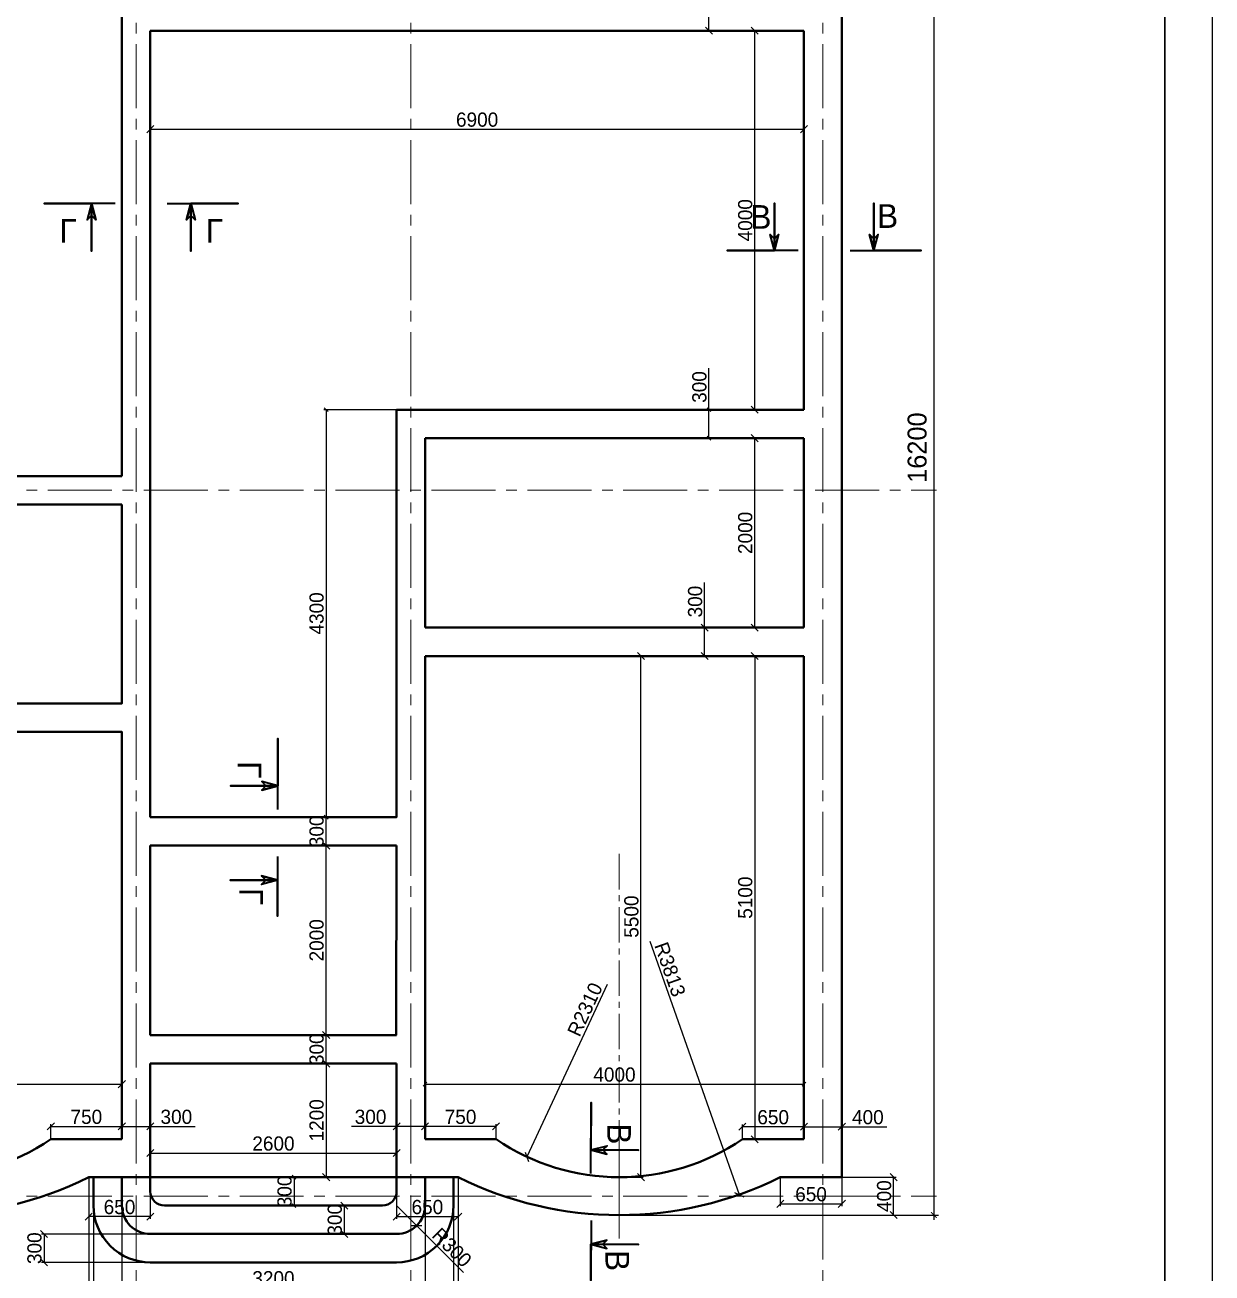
# Model space of a CAD drawing. Header units: millimetres. Extents: x -34189 to 187811, y -74450 to -44144.
# Drawn here: x 85280 to 97811, y -63939 to -50766 of the extents above; entities that cross this region are included whole.
import ezdxf
from ezdxf.enums import TextEntityAlignment as Align

# ---------------------------------------------------------------- set-up
doc = ezdxf.new("R2010")
doc.units = ezdxf.units.MM
doc.linetypes.add('CENTER2', pattern=[1.125, 0.75, -0.125, 0.125, -0.125])
doc.layers.add('ahsap', color=222, linetype='Continuous', lineweight=13)
doc.layers.add('OLCU', color=7, linetype='Continuous', lineweight=13)
doc.layers.add('AKS', color=252, linetype='CENTER2')
doc.layers.add('Штамп', color=222, linetype='Continuous')
doc.styles.add('TR', font='tsimplex.shx', dxfattribs={"width": 0.7})
doc.dimstyles.new('ISO-25', dxfattribs={"dimtxt": 100, "dimasz": 2.5, "dimexe": 1.25, "dimexo": 0.625, "dimtad": 1, "dimdec": 0, "dimtxsty": 'Standard', "dimcen": 2.5, "dimadec": 0, "dimazin": 0, "dimtfac": 1, "dimtdec": 0, "dimtmove": 0, "dimatfit": 3, "dimfxl": 0, "dimarcsym": 0})
doc.dimstyles.get("Standard").update_dxf_attribs({"dimtxt": 125, "dimasz": 60, "dimexe": 50, "dimexo": 50, "dimgap": 30, "dimtad": 1, "dimdec": 0, "dimzin": 0, "dimdsep": 46, "dimtxsty": 'TR', "dimblk": 'ARCHTICK', "dimcen": 90, "dimdle": 50, "dimclrt": 256, "dimadec": 0, "dimazin": 0, "dimtfac": 1, "dimtdec": 0, "dimtofl": 0, "dimtmove": 1, "dimatfit": 3, "dimldrblk": 'ARCHTICK', "dimfxl": 0, "dimtolj": 1, "dimtzin": 0, "dimarcsym": 0})

# ---------------------------------------------------------------- blocks, each defined once
blk = doc.blocks.new('_ArchTick')
at = {"color": 0, "linetype": 'ByBlock', "const_width": 0.15}
blk.add_lwpolyline([(-0.5, -0.5), (0.5, 0.5)], dxfattribs=at)
blk = doc.blocks.new('*D110')
at = {"layer": 'DEFPOINTS', "color": 0}
for p in [(93903, -47127), (91553, -63327), (94874, -63327)]:
    blk.add_point(p, dxfattribs=at)
at = {"layer": 'OLCU', "color": 0, "lineweight": -2}
for p, q in [((93953, -47127), (94924, -47127)), ((94874, -47077), (94874, -63377)), ((91603, -63327), (94924, -63327))]:
    blk.add_line(p, q, dxfattribs=at)
at = {"layer": 'OLCU', "color": 0, "lineweight": -2, "xscale": 60, "yscale": 60, "zscale": 60}
for p, rotation in [((94874, -47127), 90), ((94874, -63327), 270)]:
    blk.add_blockref('_ArchTick', p, dxfattribs=dict(at, rotation=rotation))
at = {"layer": 'OLCU', "insert": (94699, -55227), "char_height": 200, "attachment_point": 5, "rotation": 90}
blk.add_mtext('\\A1;16200', dxfattribs=at)
blk = doc.blocks.new('_Oblique')
at = {"color": 0, "linetype": 'ByBlock', "lineweight": -2}
blk.add_line((-0.5, -0.5), (0.5, 0.5), dxfattribs=at)
blk = doc.blocks.new('*D113')
at = {"layer": 'ahsap', "color": 0, "lineweight": -2}
for p, q in [((93498, -57427), (91757, -57427)), ((91782, -62927), (91782, -57427)), ((91558, -62927), (91807, -62927))]:
    blk.add_line(p, q, dxfattribs=at)
at = {"layer": 'DEFPOINTS', "color": 0}
for p in [(91782, -57427), (93503, -57427), (91553, -62927)]:
    blk.add_point(p, dxfattribs=at)
at = {"layer": 'ahsap', "color": 0, "lineweight": -2, "xscale": 75, "yscale": 75, "zscale": 75}
for p, rotation in [((91782, -57427), 90), ((91782, -62927), 270)]:
    blk.add_blockref('_Oblique', p, dxfattribs=dict(at, rotation=rotation))
at = {"layer": 'ahsap', "color": 0, "insert": (91682, -60177), "char_height": 150, "attachment_point": 5, "rotation": 90}
blk.add_mtext('5500', dxfattribs=at)
blk = doc.blocks.new('*D114')
at = {"layer": 'ahsap', "color": 0, "lineweight": -2}
for p, q in [((89503, -62522), (89503, -61920)), ((89503, -61945), (93503, -61945)), ((93503, -62522), (93503, -61920))]:
    blk.add_line(p, q, dxfattribs=at)
at = {"layer": 'DEFPOINTS', "color": 0}
for p in [(93503, -61945), (89503, -62527), (93503, -62527)]:
    blk.add_point(p, dxfattribs=at)
at = {"layer": 'ahsap', "color": 0, "lineweight": -2, "xscale": 40, "yscale": 40, "zscale": 40, "rotation": 180}
blk.add_blockref('_Oblique', (89503, -61945), dxfattribs=at)
at = {"layer": 'ahsap', "color": 0, "lineweight": -2, "xscale": 40, "yscale": 40, "zscale": 40}
blk.add_blockref('_Oblique', (93503, -61945), dxfattribs=at)
at = {"layer": 'ahsap', "color": 0, "insert": (91503, -61845), "char_height": 150, "attachment_point": 5}
blk.add_mtext('4000', dxfattribs=at)
blk = doc.blocks.new('*D103')
at = {"layer": 'ahsap', "color": 0, "lineweight": -2}
for p, q in [((82303, -62517), (82303, -61920)), ((82303, -61945), (86303, -61945)), ((86303, -62512), (86303, -61920))]:
    blk.add_line(p, q, dxfattribs=at)
at = {"layer": 'DEFPOINTS', "color": 0}
for p in [(86303, -61945), (82303, -62522), (86303, -62517)]:
    blk.add_point(p, dxfattribs=at)
at = {"layer": 'ahsap', "color": 0, "lineweight": -2, "xscale": 75, "yscale": 75, "zscale": 75, "rotation": 180}
blk.add_blockref('_Oblique', (82303, -61945), dxfattribs=at)
at = {"layer": 'ahsap', "color": 0, "lineweight": -2, "xscale": 75, "yscale": 75, "zscale": 75}
blk.add_blockref('_Oblique', (86303, -61945), dxfattribs=at)
at = {"layer": 'ahsap', "color": 0, "insert": (84303, -61845), "char_height": 150, "attachment_point": 5}
blk.add_mtext('4000', dxfattribs=at)
blk = doc.blocks.new('*D115')
at = {"layer": 'ahsap', "color": 0, "lineweight": -2}
for p, q in [((93498, -55127), (92959, -55127)), ((92984, -57127), (92984, -55127)), ((93498, -57127), (92959, -57127))]:
    blk.add_line(p, q, dxfattribs=at)
at = {"layer": 'DEFPOINTS', "color": 0}
for p in [(92984, -55127), (93503, -55127), (93503, -57127)]:
    blk.add_point(p, dxfattribs=at)
at = {"layer": 'ahsap', "color": 0, "lineweight": -2, "xscale": 75, "yscale": 75, "zscale": 75}
for p, rotation in [((92984, -55127), 90), ((92984, -57127), 270)]:
    blk.add_blockref('_Oblique', p, dxfattribs=dict(at, rotation=rotation))
at = {"layer": 'ahsap', "color": 0, "insert": (92884, -56127), "char_height": 150, "attachment_point": 5, "rotation": 90}
blk.add_mtext('2000', dxfattribs=at)
blk = doc.blocks.new('*D104')
at = {"layer": 'ahsap', "color": 0, "lineweight": -2}
for p, q in [((92455, -57127), (92455, -56652)), ((93498, -57127), (92430, -57127)), ((92455, -57427), (92455, -57127)), ((93498, -57427), (92430, -57427))]:
    blk.add_line(p, q, dxfattribs=at)
at = {"layer": 'DEFPOINTS', "color": 0}
for p in [(93503, -57127), (92455, -57427), (93503, -57427)]:
    blk.add_point(p, dxfattribs=at)
at = {"layer": 'ahsap', "color": 0, "lineweight": -2, "xscale": 75, "yscale": 75, "zscale": 75}
for p, rotation in [((92455, -57127), 90), ((92455, -57427), 270)]:
    blk.add_blockref('_Oblique', p, dxfattribs=dict(at, rotation=rotation))
at = {"layer": 'ahsap', "color": 0, "insert": (92355, -56852), "char_height": 150, "attachment_point": 5, "rotation": 90}
blk.add_mtext('300', dxfattribs=at)
blk = doc.blocks.new('*D116')
at = {"layer": 'ahsap', "color": 0, "lineweight": -2}
for p, q in [((92500, -54827), (92500, -54387)), ((93498, -54827), (92475, -54827)), ((92500, -55127), (92500, -54827)), ((93498, -55127), (92475, -55127))]:
    blk.add_line(p, q, dxfattribs=at)
at = {"layer": 'DEFPOINTS', "color": 0}
for p in [(92500, -54827), (93503, -54827), (93503, -55127)]:
    blk.add_point(p, dxfattribs=at)
at = {"layer": 'ahsap', "color": 0, "lineweight": -2, "xscale": 40, "yscale": 40, "zscale": 40}
for p, rotation in [((92500, -54827), 90), ((92500, -55127), 270)]:
    blk.add_blockref('_Oblique', p, dxfattribs=dict(at, rotation=rotation))
at = {"layer": 'ahsap', "color": 0, "insert": (92400, -54587), "char_height": 150, "attachment_point": 5, "rotation": 90}
blk.add_mtext('300', dxfattribs=at)
blk = doc.blocks.new('*D117')
at = {"layer": 'ahsap', "color": 0, "lineweight": -2}
for p, q in [((93498, -50827), (92959, -50827)), ((92984, -54827), (92984, -50827)), ((93448, -54827), (92959, -54827))]:
    blk.add_line(p, q, dxfattribs=at)
at = {"layer": 'DEFPOINTS', "color": 0}
for p in [(92984, -50827), (93503, -50827), (93453, -54827)]:
    blk.add_point(p, dxfattribs=at)
at = {"layer": 'ahsap', "color": 0, "lineweight": -2, "xscale": 75, "yscale": 75, "zscale": 75}
for p, rotation in [((92984, -50827), 90), ((92984, -54827), 270)]:
    blk.add_blockref('_Oblique', p, dxfattribs=dict(at, rotation=rotation))
at = {"layer": 'ahsap', "color": 0, "insert": (92884, -52827), "char_height": 150, "attachment_point": 5, "rotation": 90}
blk.add_mtext('4000', dxfattribs=at)
blk = doc.blocks.new('*D118')
at = {"layer": 'ahsap', "color": 0, "lineweight": -2}
for p, q in [((92500, -50527), (92500, -50052)), ((93498, -50527), (92475, -50527)), ((92500, -50827), (92500, -50527)), ((93498, -50827), (92475, -50827))]:
    blk.add_line(p, q, dxfattribs=at)
at = {"layer": 'DEFPOINTS', "color": 0}
for p in [(92500, -50527), (93503, -50527), (93503, -50827)]:
    blk.add_point(p, dxfattribs=at)
at = {"layer": 'ahsap', "color": 0, "lineweight": -2, "xscale": 75, "yscale": 75, "zscale": 75}
for p, rotation in [((92500, -50527), 90), ((92500, -50827), 270)]:
    blk.add_blockref('_Oblique', p, dxfattribs=dict(at, rotation=rotation))
at = {"layer": 'ahsap', "color": 0, "insert": (92400, -50252), "char_height": 150, "attachment_point": 5, "rotation": 90}
blk.add_mtext('300', dxfattribs=at)
blk = doc.blocks.new('*D128')
at = {"layer": 'ahsap', "color": 0, "lineweight": -2}
for p, q in [((86603, -50832), (86603, -51891)), ((93503, -50832), (93503, -51891)), ((86603, -51866), (93503, -51866))]:
    blk.add_line(p, q, dxfattribs=at)
at = {"layer": 'DEFPOINTS', "color": 0}
for p in [(86603, -50827), (93503, -50827), (93503, -51866)]:
    blk.add_point(p, dxfattribs=at)
at = {"layer": 'ahsap', "color": 0, "lineweight": -2, "xscale": 75, "yscale": 75, "zscale": 75, "rotation": 180}
blk.add_blockref('_Oblique', (86603, -51866), dxfattribs=at)
at = {"layer": 'ahsap', "color": 0, "lineweight": -2, "xscale": 75, "yscale": 75, "zscale": 75}
blk.add_blockref('_Oblique', (93503, -51866), dxfattribs=at)
at = {"layer": 'ahsap', "color": 0, "insert": (90053, -51766), "char_height": 150, "attachment_point": 5}
blk.add_mtext('6900', dxfattribs=at)
blk = doc.blocks.new('*D129')
at = {"layer": 'ahsap', "color": 0, "lineweight": -2}
for p, q in [((89198, -59427), (88434, -59427)), ((88459, -61427), (88459, -59427)), ((89198, -61427), (88434, -61427))]:
    blk.add_line(p, q, dxfattribs=at)
at = {"layer": 'DEFPOINTS', "color": 0}
for p in [(88459, -59427), (89203, -59427), (89203, -61427)]:
    blk.add_point(p, dxfattribs=at)
at = {"layer": 'ahsap', "color": 0, "lineweight": -2, "xscale": 75, "yscale": 75, "zscale": 75}
for p, rotation in [((88459, -59427), 90), ((88459, -61427), 270)]:
    blk.add_blockref('_Oblique', p, dxfattribs=dict(at, rotation=rotation))
at = {"layer": 'ahsap', "color": 0, "insert": (88359, -60427), "char_height": 150, "attachment_point": 5, "rotation": 90}
blk.add_mtext('2000', dxfattribs=at)
blk = doc.blocks.new('*D130')
at = {"layer": 'ahsap', "color": 0, "lineweight": -2}
for p, q in [((89198, -54827), (88434, -54827)), ((88459, -54827), (88459, -59127)), ((89198, -59127), (88434, -59127))]:
    blk.add_line(p, q, dxfattribs=at)
at = {"layer": 'DEFPOINTS', "color": 0}
for p in [(89203, -54827), (88459, -59127), (89203, -59127)]:
    blk.add_point(p, dxfattribs=at)
at = {"layer": 'ahsap', "color": 0, "lineweight": -2, "xscale": 40, "yscale": 40, "zscale": 40}
for p, rotation in [((88459, -54827), 90), ((88459, -59127), 270)]:
    blk.add_blockref('_Oblique', p, dxfattribs=dict(at, rotation=rotation))
at = {"layer": 'ahsap', "color": 0, "insert": (88359, -56977), "char_height": 150, "attachment_point": 5, "rotation": 90}
blk.add_mtext('4300', dxfattribs=at)
blk = doc.blocks.new('*D105')
at = {"layer": 'ahsap', "color": 0, "lineweight": -2}
for p, q in [((93448, -57427), (92959, -57427)), ((92984, -57427), (92984, -62527)), ((93498, -62527), (92959, -62527))]:
    blk.add_line(p, q, dxfattribs=at)
at = {"layer": 'DEFPOINTS', "color": 0}
for p in [(93453, -57427), (92984, -62527), (93503, -62527)]:
    blk.add_point(p, dxfattribs=at)
at = {"layer": 'ahsap', "color": 0, "lineweight": -2, "xscale": 75, "yscale": 75, "zscale": 75}
for p, rotation in [((92984, -57427), 90), ((92984, -62527), 270)]:
    blk.add_blockref('_Oblique', p, dxfattribs=dict(at, rotation=rotation))
at = {"layer": 'ahsap', "color": 0, "insert": (92884, -59977), "char_height": 150, "attachment_point": 5, "rotation": 90}
blk.add_mtext('5100', dxfattribs=at)
blk = doc.blocks.new('*D131')
at = {"layer": 'ahsap', "color": 0, "lineweight": -2}
for p, q in [((93258, -62927), (94475, -62927)), ((94450, -63327), (94450, -62927)), ((91558, -63327), (94475, -63327))]:
    blk.add_line(p, q, dxfattribs=at)
at = {"layer": 'DEFPOINTS', "color": 0}
for p in [(93253, -62927), (94450, -62927), (91553, -63327)]:
    blk.add_point(p, dxfattribs=at)
at = {"layer": 'ahsap', "color": 0, "lineweight": -2, "xscale": 75, "yscale": 75, "zscale": 75}
for p, rotation in [((94450, -62927), 90), ((94450, -63327), 270)]:
    blk.add_blockref('_Oblique', p, dxfattribs=dict(at, rotation=rotation))
at = {"layer": 'ahsap', "color": 0, "insert": (94350, -63127), "char_height": 150, "attachment_point": 5, "rotation": 90}
blk.add_mtext('400', dxfattribs=at)
blk = doc.blocks.new('*D132')
at = {"layer": 'ahsap', "color": 0, "lineweight": -2}
for p, q in [((92853, -62522), (92853, -62370)), ((93503, -62395), (92853, -62395)), ((93503, -62522), (93503, -62370))]:
    blk.add_line(p, q, dxfattribs=at)
at = {"layer": 'DEFPOINTS', "color": 0}
for p in [(92853, -62395), (92853, -62527), (93503, -62527)]:
    blk.add_point(p, dxfattribs=at)
at = {"layer": 'ahsap', "color": 0, "lineweight": -2, "xscale": 75, "yscale": 75, "zscale": 75, "rotation": 180}
blk.add_blockref('_Oblique', (92853, -62395), dxfattribs=at)
at = {"layer": 'ahsap', "color": 0, "lineweight": -2, "xscale": 75, "yscale": 75, "zscale": 75}
blk.add_blockref('_Oblique', (93503, -62395), dxfattribs=at)
at = {"layer": 'ahsap', "color": 0, "insert": (93178, -62295), "char_height": 150, "attachment_point": 5}
blk.add_mtext('650', dxfattribs=at)
blk = doc.blocks.new('*D133')
at = {"layer": 'ahsap', "color": 0, "lineweight": -2}
for p, q in [((89503, -62522), (89503, -62366)), ((90253, -62391), (89503, -62391)), ((90253, -62522), (90253, -62366))]:
    blk.add_line(p, q, dxfattribs=at)
at = {"layer": 'DEFPOINTS', "color": 0}
for p in [(89503, -62391), (89503, -62527), (90253, -62527)]:
    blk.add_point(p, dxfattribs=at)
at = {"layer": 'ahsap', "color": 0, "lineweight": -2, "xscale": 75, "yscale": 75, "zscale": 75, "rotation": 180}
blk.add_blockref('_Oblique', (89503, -62391), dxfattribs=at)
at = {"layer": 'ahsap', "color": 0, "lineweight": -2, "xscale": 75, "yscale": 75, "zscale": 75}
blk.add_blockref('_Oblique', (90253, -62391), dxfattribs=at)
at = {"layer": 'ahsap', "color": 0, "insert": (89878, -62291), "char_height": 150, "attachment_point": 5}
blk.add_mtext('750', dxfattribs=at)
blk = doc.blocks.new('*D134')
at = {"layer": 'ahsap', "color": 0, "lineweight": -2}
blk.add_line((91425, -60893), (90579, -62712), dxfattribs=at)
at = {"layer": 'DEFPOINTS', "color": 0}
for p in [(91553, -60618), (90579, -62712)]:
    blk.add_point(p, dxfattribs=at)
at = {"layer": 'ahsap', "color": 0, "lineweight": -2, "xscale": 75, "yscale": 75, "zscale": 75, "rotation": 245.0432815342392}
blk.add_blockref('_Oblique', (90579, -62712), dxfattribs=at)
at = {"layer": 'ahsap', "color": 0, "insert": (91192, -61157), "char_height": 150, "attachment_point": 5, "rotation": 65.0433}
blk.add_mtext('R2310', dxfattribs=at)
blk = doc.blocks.new('*D135')
at = {"layer": 'ahsap', "color": 0, "lineweight": -2}
blk.add_line((91878, -60437), (92819, -63111), dxfattribs=at)
at = {"layer": 'DEFPOINTS', "color": 0}
for p in [(91553, -59514), (92819, -63111)]:
    blk.add_point(p, dxfattribs=at)
at = {"layer": 'ahsap', "color": 0, "lineweight": -2, "xscale": 75, "yscale": 75, "zscale": 75, "rotation": 289.3931102363243}
blk.add_blockref('_Oblique', (92819, -63111), dxfattribs=at)
at = {"layer": 'ahsap', "color": 0, "insert": (92089, -60734), "char_height": 150, "attachment_point": 5, "rotation": 289.3931}
blk.add_mtext('R3813', dxfattribs=at)
blk = doc.blocks.new('*D136')
at = {"layer": 'ahsap', "color": 0, "lineweight": -2}
for p, q in [((93503, -62522), (93503, -62370)), ((93503, -62395), (93903, -62395)), ((93903, -62522), (93903, -62370)), ((93903, -62395), (94378, -62395))]:
    blk.add_line(p, q, dxfattribs=at)
at = {"layer": 'DEFPOINTS', "color": 0}
for p in [(93903, -62395), (93503, -62527), (93903, -62527)]:
    blk.add_point(p, dxfattribs=at)
at = {"layer": 'ahsap', "color": 0, "lineweight": -2, "xscale": 75, "yscale": 75, "zscale": 75, "rotation": 180}
blk.add_blockref('_Oblique', (93503, -62395), dxfattribs=at)
at = {"layer": 'ahsap', "color": 0, "lineweight": -2, "xscale": 75, "yscale": 75, "zscale": 75}
blk.add_blockref('_Oblique', (93903, -62395), dxfattribs=at)
at = {"layer": 'ahsap', "color": 0, "insert": (94178, -62295), "char_height": 150, "attachment_point": 5}
blk.add_mtext('400', dxfattribs=at)
blk = doc.blocks.new('*D137')
at = {"layer": 'ahsap', "color": 0, "lineweight": -2}
for p, q in [((89203, -62391), (88728, -62391)), ((89203, -62517), (89203, -62366)), ((89503, -62391), (89203, -62391)), ((89503, -62517), (89503, -62366))]:
    blk.add_line(p, q, dxfattribs=at)
at = {"layer": 'DEFPOINTS', "color": 0}
for p in [(89203, -62391), (89203, -62522), (89503, -62522)]:
    blk.add_point(p, dxfattribs=at)
at = {"layer": 'ahsap', "color": 0, "lineweight": -2, "xscale": 75, "yscale": 75, "zscale": 75, "rotation": 180}
blk.add_blockref('_Oblique', (89203, -62391), dxfattribs=at)
at = {"layer": 'ahsap', "color": 0, "lineweight": -2, "xscale": 75, "yscale": 75, "zscale": 75}
blk.add_blockref('_Oblique', (89503, -62391), dxfattribs=at)
at = {"layer": 'ahsap', "color": 0, "insert": (88928, -62291), "char_height": 150, "attachment_point": 5}
blk.add_mtext('300', dxfattribs=at)
blk = doc.blocks.new('*D138')
at = {"layer": 'ahsap', "color": 0, "lineweight": -2}
for p, q in [((93253, -62932), (93253, -63233)), ((93903, -62932), (93903, -63233)), ((93253, -63208), (93903, -63208))]:
    blk.add_line(p, q, dxfattribs=at)
at = {"layer": 'DEFPOINTS', "color": 0}
for p in [(93253, -62927), (93903, -62927), (93903, -63208)]:
    blk.add_point(p, dxfattribs=at)
at = {"layer": 'ahsap', "color": 0, "lineweight": -2, "xscale": 75, "yscale": 75, "zscale": 75, "rotation": 180}
blk.add_blockref('_Oblique', (93253, -63208), dxfattribs=at)
at = {"layer": 'ahsap', "color": 0, "lineweight": -2, "xscale": 75, "yscale": 75, "zscale": 75}
blk.add_blockref('_Oblique', (93903, -63208), dxfattribs=at)
at = {"layer": 'ahsap', "color": 0, "insert": (93578, -63108), "char_height": 150, "attachment_point": 5}
blk.add_mtext('650', dxfattribs=at)
blk = doc.blocks.new('*D139')
at = {"layer": 'ahsap', "color": 0, "lineweight": -2}
for p, q in [((89203, -62932), (89203, -63368)), ((89853, -62932), (89853, -63368)), ((89203, -63343), (89853, -63343))]:
    blk.add_line(p, q, dxfattribs=at)
at = {"layer": 'DEFPOINTS', "color": 0}
for p in [(89203, -62927), (89853, -62927), (89853, -63343)]:
    blk.add_point(p, dxfattribs=at)
at = {"layer": 'ahsap', "color": 0, "lineweight": -2, "xscale": 75, "yscale": 75, "zscale": 75, "rotation": 180}
blk.add_blockref('_Oblique', (89203, -63343), dxfattribs=at)
at = {"layer": 'ahsap', "color": 0, "lineweight": -2, "xscale": 75, "yscale": 75, "zscale": 75}
blk.add_blockref('_Oblique', (89853, -63343), dxfattribs=at)
at = {"layer": 'ahsap', "color": 0, "insert": (89528, -63243), "char_height": 150, "attachment_point": 5}
blk.add_mtext('650', dxfattribs=at)
blk = doc.blocks.new('*D142')
at = {"layer": 'ahsap', "color": 0, "lineweight": -2}
for p, q in [((85553, -62522), (85553, -62366)), ((85553, -62391), (86303, -62391)), ((86303, -62522), (86303, -62366))]:
    blk.add_line(p, q, dxfattribs=at)
at = {"layer": 'DEFPOINTS', "color": 0}
for p in [(86303, -62391), (85553, -62527), (86303, -62527)]:
    blk.add_point(p, dxfattribs=at)
at = {"layer": 'ahsap', "color": 0, "lineweight": -2, "xscale": 75, "yscale": 75, "zscale": 75, "rotation": 180}
blk.add_blockref('_Oblique', (85553, -62391), dxfattribs=at)
at = {"layer": 'ahsap', "color": 0, "lineweight": -2, "xscale": 75, "yscale": 75, "zscale": 75}
blk.add_blockref('_Oblique', (86303, -62391), dxfattribs=at)
at = {"layer": 'ahsap', "color": 0, "insert": (85928, -62291), "char_height": 150, "attachment_point": 5}
blk.add_mtext('750', dxfattribs=at)
blk = doc.blocks.new('*D107')
at = {"layer": 'ahsap', "color": 0, "lineweight": -2}
for p, q in [((86303, -62517), (86303, -62366)), ((86303, -62391), (86603, -62391)), ((86603, -62517), (86603, -62366)), ((86603, -62391), (87078, -62391))]:
    blk.add_line(p, q, dxfattribs=at)
at = {"layer": 'DEFPOINTS', "color": 0}
for p in [(86603, -62391), (86303, -62522), (86603, -62522)]:
    blk.add_point(p, dxfattribs=at)
at = {"layer": 'ahsap', "color": 0, "lineweight": -2, "xscale": 75, "yscale": 75, "zscale": 75, "rotation": 180}
blk.add_blockref('_Oblique', (86303, -62391), dxfattribs=at)
at = {"layer": 'ahsap', "color": 0, "lineweight": -2, "xscale": 75, "yscale": 75, "zscale": 75}
blk.add_blockref('_Oblique', (86603, -62391), dxfattribs=at)
at = {"layer": 'ahsap', "color": 0, "insert": (86878, -62291), "char_height": 150, "attachment_point": 5}
blk.add_mtext('300', dxfattribs=at)
blk = doc.blocks.new('*D145')
at = {"layer": 'ahsap', "color": 0, "lineweight": -2}
for p, q in [((85953, -62932), (85953, -63368)), ((86603, -62932), (86603, -63368)), ((86603, -63343), (85953, -63343))]:
    blk.add_line(p, q, dxfattribs=at)
at = {"layer": 'DEFPOINTS', "color": 0}
for p in [(85953, -62927), (86603, -62927), (85953, -63343)]:
    blk.add_point(p, dxfattribs=at)
at = {"layer": 'ahsap', "color": 0, "lineweight": -2, "xscale": 75, "yscale": 75, "zscale": 75, "rotation": 180}
blk.add_blockref('_Oblique', (85953, -63343), dxfattribs=at)
at = {"layer": 'ahsap', "color": 0, "lineweight": -2, "xscale": 75, "yscale": 75, "zscale": 75}
blk.add_blockref('_Oblique', (86603, -63343), dxfattribs=at)
at = {"layer": 'ahsap', "color": 0, "insert": (86278, -63243), "char_height": 150, "attachment_point": 5}
blk.add_mtext('650', dxfattribs=at)
blk = doc.blocks.new('*D109')
at = {"layer": 'ahsap', "color": 0, "lineweight": -2}
for p, q in [((86603, -62927), (86603, -62648)), ((86603, -62673), (89203, -62673)), ((89203, -62927), (89203, -62648))]:
    blk.add_line(p, q, dxfattribs=at)
at = {"layer": 'DEFPOINTS', "color": 0}
for p in [(89203, -62673), (86603, -62932), (89203, -62932)]:
    blk.add_point(p, dxfattribs=at)
at = {"layer": 'ahsap', "color": 0, "lineweight": -2, "xscale": 75, "yscale": 75, "zscale": 75, "rotation": 180}
blk.add_blockref('_Oblique', (86603, -62673), dxfattribs=at)
at = {"layer": 'ahsap', "color": 0, "lineweight": -2, "xscale": 75, "yscale": 75, "zscale": 75}
blk.add_blockref('_Oblique', (89203, -62673), dxfattribs=at)
at = {"layer": 'ahsap', "color": 0, "insert": (87903, -62573), "char_height": 150, "attachment_point": 5}
blk.add_mtext('2600', dxfattribs=at)
blk = doc.blocks.new('*D146')
at = {"layer": 'ahsap', "color": 0, "lineweight": -2}
for p, q in [((87908, -62927), (88146, -62927)), ((88121, -62927), (88121, -63227)), ((87908, -63227), (88146, -63227))]:
    blk.add_line(p, q, dxfattribs=at)
at = {"layer": 'DEFPOINTS', "color": 0}
for p in [(87903, -62927), (87903, -63227), (88121, -63227)]:
    blk.add_point(p, dxfattribs=at)
at = {"layer": 'ahsap', "color": 0, "lineweight": -2, "xscale": 40, "yscale": 40, "zscale": 40}
for p, rotation in [((88121, -62927), 90), ((88121, -63227), 270)]:
    blk.add_blockref('_Oblique', p, dxfattribs=dict(at, rotation=rotation))
at = {"layer": 'ahsap', "color": 0, "insert": (88021, -63077), "char_height": 150, "attachment_point": 5, "rotation": 90}
blk.add_mtext('300', dxfattribs=at)
blk = doc.blocks.new('*D147')
at = {"layer": 'ahsap', "color": 0, "lineweight": -2}
for p, q in [((87898, -63527), (85456, -63527)), ((85481, -63527), (85481, -63827)), ((87898, -63827), (85456, -63827))]:
    blk.add_line(p, q, dxfattribs=at)
at = {"layer": 'DEFPOINTS', "color": 0}
for p in [(87903, -63527), (85481, -63827), (87903, -63827)]:
    blk.add_point(p, dxfattribs=at)
at = {"layer": 'ahsap', "color": 0, "lineweight": -2, "xscale": 75, "yscale": 75, "zscale": 75}
for p, rotation in [((85481, -63527), 90), ((85481, -63827), 270)]:
    blk.add_blockref('_Oblique', p, dxfattribs=dict(at, rotation=rotation))
at = {"layer": 'ahsap', "color": 0, "insert": (85381, -63677), "char_height": 150, "attachment_point": 5, "rotation": 90}
blk.add_mtext('300', dxfattribs=at)
blk = doc.blocks.new('*D148')
at = {"layer": 'ahsap', "color": 0, "lineweight": -2}
for p in [(89203, -63227), (89910, -63934)]:
    blk.add_line(p, (89415, -63439), dxfattribs=at)
at = {"layer": 'DEFPOINTS', "color": 0}
for p in [(89203, -63227), (89415, -63439)]:
    blk.add_point(p, dxfattribs=at)
at = {"layer": 'ahsap', "color": 0, "lineweight": -2, "xscale": 75, "yscale": 75, "zscale": 75, "rotation": 135.000000000002}
blk.add_blockref('_Oblique', (89415, -63439), dxfattribs=at)
at = {"layer": 'ahsap', "color": 0, "insert": (89787, -63669), "char_height": 150, "attachment_point": 5, "rotation": 315}
blk.add_mtext('R300', dxfattribs=at)
blk = doc.blocks.new('*D183')
at = {"layer": 'ahsap', "color": 0, "lineweight": -2}
for p, q in [((86303, -62932), (86303, -64120)), ((89503, -62932), (89503, -64120)), ((86303, -64095), (89503, -64095))]:
    blk.add_line(p, q, dxfattribs=at)
at = {"layer": 'DEFPOINTS', "color": 0}
for p in [(86303, -62927), (89503, -62927), (89503, -64095)]:
    blk.add_point(p, dxfattribs=at)
at = {"layer": 'ahsap', "color": 0, "lineweight": -2, "xscale": 75, "yscale": 75, "zscale": 75, "rotation": 180}
blk.add_blockref('_Oblique', (86303, -64095), dxfattribs=at)
at = {"layer": 'ahsap', "color": 0, "lineweight": -2, "xscale": 75, "yscale": 75, "zscale": 75}
blk.add_blockref('_Oblique', (89503, -64095), dxfattribs=at)
at = {"layer": 'ahsap', "color": 0, "insert": (87903, -63995), "char_height": 150, "attachment_point": 5}
blk.add_mtext('3200', dxfattribs=at)
blk = doc.blocks.new('*D184')
at = {"layer": 'ahsap', "color": 0, "lineweight": -2}
for p, q in [((86003, -62932), (86003, -64441)), ((89803, -62932), (89803, -64441)), ((86003, -64416), (89803, -64416))]:
    blk.add_line(p, q, dxfattribs=at)
at = {"layer": 'DEFPOINTS', "color": 0}
for p in [(86003, -62927), (89803, -62927), (89803, -64416)]:
    blk.add_point(p, dxfattribs=at)
at = {"layer": 'ahsap', "color": 0, "lineweight": -2, "xscale": 75, "yscale": 75, "zscale": 75, "rotation": 180}
blk.add_blockref('_Oblique', (86003, -64416), dxfattribs=at)
at = {"layer": 'ahsap', "color": 0, "lineweight": -2, "xscale": 75, "yscale": 75, "zscale": 75}
blk.add_blockref('_Oblique', (89803, -64416), dxfattribs=at)
at = {"layer": 'ahsap', "color": 0, "insert": (87903, -64316), "char_height": 150, "attachment_point": 5}
blk.add_mtext('3800', dxfattribs=at)
blk = doc.blocks.new('*D185')
at = {"layer": 'ahsap', "color": 0, "lineweight": -2}
for p, q in [((88618, -63227), (88676, -63227)), ((88651, -63227), (88651, -63527)), ((88618, -63527), (88676, -63527))]:
    blk.add_line(p, q, dxfattribs=at)
at = {"layer": 'DEFPOINTS', "color": 0}
for p in [(88613, -63227), (88613, -63527), (88651, -63527)]:
    blk.add_point(p, dxfattribs=at)
at = {"layer": 'ahsap', "color": 0, "lineweight": -2, "xscale": 75, "yscale": 75, "zscale": 75}
for p, rotation in [((88651, -63227), 90), ((88651, -63527), 270)]:
    blk.add_blockref('_Oblique', p, dxfattribs=dict(at, rotation=rotation))
at = {"layer": 'ahsap', "color": 0, "insert": (88551, -63377), "char_height": 150, "attachment_point": 5, "rotation": 90}
blk.add_mtext('300', dxfattribs=at)
blk = doc.blocks.new('*D186')
at = {"layer": 'ahsap', "color": 0, "lineweight": -2}
for p, q in [((85953, -62932), (85953, -64794)), ((89853, -62932), (89853, -64794)), ((85953, -64769), (89853, -64769))]:
    blk.add_line(p, q, dxfattribs=at)
at = {"layer": 'DEFPOINTS', "color": 0}
for p in [(85953, -62927), (89853, -62927), (89853, -64769)]:
    blk.add_point(p, dxfattribs=at)
at = {"layer": 'ahsap', "color": 0, "lineweight": -2, "xscale": 75, "yscale": 75, "zscale": 75, "rotation": 180}
blk.add_blockref('_Oblique', (85953, -64769), dxfattribs=at)
at = {"layer": 'ahsap', "color": 0, "lineweight": -2, "xscale": 75, "yscale": 75, "zscale": 75}
blk.add_blockref('_Oblique', (89853, -64769), dxfattribs=at)
at = {"layer": 'ahsap', "color": 0, "insert": (87903, -64669), "char_height": 150, "attachment_point": 5}
blk.add_mtext('3900', dxfattribs=at)
blk = doc.blocks.new('*D191')
at = {"layer": 'ahsap', "color": 0, "lineweight": -2}
for p, q in [((89198, -61727), (88434, -61727)), ((88459, -61727), (88459, -62927)), ((89198, -62927), (88434, -62927))]:
    blk.add_line(p, q, dxfattribs=at)
at = {"layer": 'DEFPOINTS', "color": 0}
for p in [(89203, -61727), (88459, -62927), (89203, -62927)]:
    blk.add_point(p, dxfattribs=at)
at = {"layer": 'ahsap', "color": 0, "lineweight": -2, "xscale": 75, "yscale": 75, "zscale": 75}
for p, rotation in [((88459, -61727), 90), ((88459, -62927), 270)]:
    blk.add_blockref('_Oblique', p, dxfattribs=dict(at, rotation=rotation))
at = {"layer": 'ahsap', "color": 0, "insert": (88359, -62327), "char_height": 150, "attachment_point": 5, "rotation": 90}
blk.add_mtext('1200', dxfattribs=at)
blk = doc.blocks.new('*D192')
at = {"layer": 'ahsap', "color": 0, "lineweight": -2}
for p, q in [((88454, -59127), (88434, -59127)), ((88459, -59427), (88459, -59127)), ((88454, -59427), (88434, -59427))]:
    blk.add_line(p, q, dxfattribs=at)
at = {"layer": 'DEFPOINTS', "color": 0}
for p in [(88459, -59127), (88459, -59127), (88459, -59427)]:
    blk.add_point(p, dxfattribs=at)
at = {"layer": 'ahsap', "color": 0, "lineweight": -2, "xscale": 40, "yscale": 40, "zscale": 40}
for p, rotation in [((88459, -59127), 90), ((88459, -59427), 270)]:
    blk.add_blockref('_Oblique', p, dxfattribs=dict(at, rotation=rotation))
at = {"layer": 'ahsap', "color": 0, "insert": (88359, -59277), "char_height": 150, "attachment_point": 5, "rotation": 90}
blk.add_mtext('300', dxfattribs=at)
blk = doc.blocks.new('*D193')
at = {"layer": 'ahsap', "color": 0, "lineweight": -2}
for p, q in [((88454, -61427), (88434, -61427)), ((88459, -61727), (88459, -61427)), ((88454, -61727), (88434, -61727))]:
    blk.add_line(p, q, dxfattribs=at)
at = {"layer": 'DEFPOINTS', "color": 0}
for p in [(88459, -61427), (88459, -61427), (88459, -61727)]:
    blk.add_point(p, dxfattribs=at)
at = {"layer": 'ahsap', "color": 0, "lineweight": -2, "xscale": 40, "yscale": 40, "zscale": 40}
for p, rotation in [((88459, -61427), 90), ((88459, -61727), 270)]:
    blk.add_blockref('_Oblique', p, dxfattribs=dict(at, rotation=rotation))
at = {"layer": 'ahsap', "color": 0, "insert": (88359, -61577), "char_height": 150, "attachment_point": 5, "rotation": 90}
blk.add_mtext('300', dxfattribs=at)

msp = doc.modelspace()

# ---------------------------------------------------------------- linework, layer by layer
at = {"layer": 'ahsap', "color": 0, "lineweight": 40}
for p, q in [((93903.2, -62926.9), (93903.2, -47126.9)), ((93503.2, -54826.9), (93503.2, -50826.9)), ((93503.2, -57126.9), (93503.2, -55126.9)), ((93503.2, -62526.9), (93503.2, -57426.9)), ((86603.2, -61426.9), (89203.2, -61426.9)), ((86603.2, -61726.9), (89203.2, -61726.9)), ((85953.2, -62926.9), (86303.2, -62926.9))]:
    msp.add_line(p, q, dxfattribs=at)
at = {"layer": 'ahsap', "color": 2, "linetype": 'CENTER2', "ltscale": 500}
msp.add_line((91553.2, -59514.4), (91553.2, -63326.9), dxfattribs=at)
at = {"layer": 'ahsap', "color": 2}
msp.add_line((91553.2, -62526.9), (91553.2, -63575.2), dxfattribs=at)
at = {"layer": 'ahsap', "color": 0}
msp.add_line((91965.3, -63304.6), (92212.8, -63269.1), dxfattribs=at)
at = {"layer": 'ahsap', "color": 0, "lineweight": 40}
for points in [[(86303.2, -55526.9), (86303.2, -47526.9)], [(86603.2, -55523.5), (86603.2, -50826.9)], [(93503.2, -50826.9), (86603.2, -50826.9)], [(93503.2, -54826.9), (89203.2, -54826.9)], [(89203.2, -59126.9), (89203.2, -54826.9)], [(89503.2, -55126.9), (93503.2, -55126.9)], [(89503.2, -55126.9), (89503.2, -57126.9)], [(82303.2, -55526.9), (86303.2, -55526.9)], [(86603.2, -59126.9), (86603.2, -55523.5)], [(82303.2, -57926.9), (82303.2, -57926.9), (86303.2, -57926.9), (86303.2, -55826.9), (86303.2, -55826.9)], [(82303.2, -55826.9), (86303.2, -55826.9)], [(89503.2, -57126.9), (93503.2, -57126.9)], [(89503.2, -62526.9), (89503.2, -57426.9)], [(89503.2, -57426.9), (93503.2, -57426.9)], [(82303.2, -62526.9), (82303.2, -58226.9), (86303.2, -58226.9), (86303.2, -62526.9)], [(86603.2, -59126.9), (89203.2, -59126.9), (89203.2, -59126.9), (89203.2, -59126.9)], [(86603.2, -59426.9), (89203.2, -59426.9), (89203.2, -59426.9), (89203.2, -59426.9)], [(86603.2, -61426.9), (86603.2, -59426.9)], [(89198.2, -61426.9), (89203, -59426.9)], [(86603.2, -62926.9), (86603.2, -62926.9), (86603.2, -61726.9)], [(89203.2, -62926.9), (89203.2, -62926.9), (89203.2, -61726.9)], [(85553.2, -62526.9), (86303.2, -62526.9)], [(90253.2, -62526.9), (89503.2, -62526.9)], [(92853.2, -62526.9), (93503.2, -62526.9)], [(85953.2, -62926.9), (86603.2, -62926.9)], [(86603.2, -62926.9), (89203.2, -62926.9)], [(89853.2, -62926.9), (89203.2, -62926.9)], [(93253.2, -62926.9), (93903.2, -62926.9)]]:
    msp.add_lwpolyline(points, dxfattribs=at)
at = {"layer": 'ahsap', "color": 1, "lineweight": 35}
for points in [[(86231.2, -52651.9), (85481.2, -52651.9), (85981.2, -52651.9), (85981.2, -52651.9), (85981.2, -53151.9), (85981.2, -52651.9), (86026.5, -52821), (85981.2, -52651.9), (85935.9, -52821), (85981.2, -52775.7), (86026.5, -52821)], [(86780.3, -52651.9), (87530.3, -52651.9), (87030.3, -52651.9), (87030.3, -52651.9), (87030.3, -53151.9), (87030.3, -52651.9), (86985, -52821), (87030.3, -52651.9), (87075.6, -52821), (87030.3, -52775.7), (86985, -52821)], [(93440.9, -53145.9), (92690.9, -53145.9), (93190.9, -53145.9), (93190.9, -53145.9), (93190.9, -52645.9), (93190.9, -53145.9), (93236.2, -52976.9), (93190.9, -53145.9), (93145.6, -52976.9), (93190.9, -53022.2), (93236.2, -52976.9)], [(93989.9, -53145.9), (94739.9, -53145.9), (94239.9, -53145.9), (94239.9, -53145.9), (94239.9, -52645.9), (94239.9, -53145.9), (94194.6, -52976.9), (94239.9, -53145.9), (94285.2, -52976.9), (94239.9, -53022.2), (94194.6, -52976.9)], [(87948.1, -59047.7), (87948.1, -58297.7), (87948.1, -58797.7), (87948.1, -58797.7), (87448.1, -58797.7), (87948.1, -58797.7), (87779.1, -58843), (87948.1, -58797.7), (87779.1, -58752.4), (87824.4, -58797.7), (87779.1, -58843)], [(87946.9, -59543.6), (87946.9, -60173.9), (87946.9, -59793.6), (87946.9, -59793.6), (87446.9, -59793.6), (87946.9, -59793.6), (87777.9, -59748.3), (87946.9, -59793.6), (87777.9, -59838.9), (87823.2, -59793.6), (87777.9, -59748.3)], [(91254.8, -62889.8), (91255.7, -62139.8), (91255.1, -62639.8), (91255.1, -62639.8), (91755.1, -62640.4), (91255.1, -62639.8), (91424.1, -62685.3), (91255.1, -62639.8), (91424.2, -62594.7), (91378.8, -62639.9), (91424.1, -62685.3)], [(91255.3, -63385.7), (91254.6, -64016), (91255, -63635.7), (91255, -63635.7), (91755, -63636.3), (91255, -63635.7), (91424.1, -63590.6), (91255, -63635.7), (91424, -63681.2), (91378.8, -63635.8), (91424.1, -63590.6)]]:
    msp.add_lwpolyline(points, dxfattribs=at)
at = {"layer": 'ahsap', "color": 0, "lineweight": 40}
for points in [[(86303.2, -62926.9), (86003.2, -62926.9), (86003.2, -63226.9, 0.4142136), (86603.2, -63826.9), (87903.2, -63826.9), (89203.2, -63826.9, 0.4142136), (89803.2, -63226.9), (89803.2, -62926.9), (89503.2, -62926.9)], [(86603.2, -62926.9), (86303.2, -62926.9), (86303.2, -63226.9, 0.4142136), (86603.2, -63526.9), (87903.2, -63526.9), (89203.2, -63526.9, 0.4142136), (89503.2, -63226.9), (89503.2, -62926.9), (89203.2, -62926.9)], [(86603.2, -62926.9), (86603.2, -63076.9, 0.4142136), (86753.2, -63226.9), (89053.2, -63226.9, 0.4142136), (89203.2, -63076.9), (89203.2, -62926.9)]]:
    msp.add_lwpolyline(points, format="xyb", dxfattribs=at)
for centre, radius, start, end in [((84253.2, -60617.6), 2309.9, 235.75097, 304.24903), ((91553.2, -60617.6), 2309.9, 235.75097, 304.24903), ((84253.2, -59514.4), 3812.5, 243.51896, 296.48104), ((91553.2, -59514.4), 3812.5, 243.51896, 296.48104)]:
    msp.add_arc(centre, radius, start, end, dxfattribs=at)
at = {"layer": 'AKS', "lineweight": 5, "ltscale": 900}
for p, q in [((86453.2, -65819.9), (86453.2, -46926.9)), ((89353.2, -65819.9), (89353.2, -46926.9)), ((93703.2, -65819.9), (93703.2, -46926.9)), ((80459, -55676.9), (94903.2, -55676.9)), ((80459, -63126.9), (94903.2, -63126.9))]:
    msp.add_line(p, q, dxfattribs=at)
at = {"layer": 'Штамп', "color": 0}
msp.add_lwpolyline([(97811.1, -73843.9), (55811.1, -73843.9), (55811.1, -44143.9), (97811.1, -44143.9)], close=True, dxfattribs=at)
at = {"layer": 'Штамп', "color": 0, "lineweight": 30}
msp.add_lwpolyline([(97311.1, -73343.9), (57811.1, -73343.9), (57811.1, -44643.9), (97311.1, -44643.9)], close=True, dxfattribs=at)

# ---------------------------------------------------------------- texts
at = {"layer": 'AKS', "color": 1}
for s, p in [('В', (93048.3, -52792.1)), ('В', (94385.7, -52782.6)), ('Г', (85733.6, -52938.3)), ('Г', (87277.9, -52938.3))]:
    msp.add_text(s, height=250, dxfattribs=at).set_placement(p, align=Align.MIDDLE)
for s, rotation, p in [('Г', 270, (87651.1, -58627.5)), ('Г', 270, (87668.7, -59964.6)), ('В', 269.92814, (91552.3, -62469.9)), ('В', 269.92814, (91533, -63807))]:
    msp.add_text(s, height=250, rotation=rotation, dxfattribs=at).set_placement(p, align=Align.MIDDLE)

# ---------------------------------------------------------------- dimensions: what is measured, and where the dimension line sits
at = {"layer": 'ahsap', "color": 0}
for base, p1, p2, angle, override, picture, middle in [((92500.4, -50526.9), (93503.2, -50826.9), (93503.2, -50526.9), 90, {"dimtxt": 150, "dimasz": 75, "dimexe": 25, "dimexo": 5, "dimgap": 25, "dimblk1": 'Oblique', "dimblk2": 'Oblique', "dimsah": 1, "dimfxl": 25}, '*D118', (92500.4, -50251.9)), ((92500.4, -54826.9), (93503.2, -55126.9), (93503.2, -54826.9), 90, {"dimtxt": 150, "dimasz": 40, "dimexe": 25, "dimexo": 5, "dimgap": 25, "dimblk1": 'Oblique', "dimblk2": 'Oblique', "dimsah": 1, "dimfxl": 25}, '*D116', (92500.4, -54586.9)), ((92455.4, -57426.9), (93503.2, -57126.9), (93503.2, -57426.9), 90, {"dimtxt": 150, "dimasz": 75, "dimexe": 25, "dimexo": 5, "dimgap": 25, "dimblk1": 'Oblique', "dimblk2": 'Oblique', "dimsah": 1, "dimfxl": 25}, '*D104', (92455.4, -56851.9)), ((91782.4, -57426.9), (91553.2, -62927.2), (93503.2, -57426.9), 90, {"dimtxt": 150, "dimasz": 75, "dimexe": 25, "dimexo": 5, "dimgap": 25, "dimblk1": 'Oblique', "dimblk2": 'Oblique', "dimsah": 1, "dimfxl": 25}, '*D113', (91782.4, -60177.1)), ((88459.4, -59126.9), (88459.4, -59426.9), (88459.4, -59126.9), 90, {"dimtxt": 150, "dimasz": 40, "dimexe": 25, "dimexo": 5, "dimgap": 25, "dimblk1": 'Oblique', "dimblk2": 'Oblique', "dimsah": 1, "dimfxl": 25}, '*D192', (88459.4, -59276.9)), ((88459.4, -61426.9), (88459.4, -61726.9), (88459.4, -61426.9), 90, {"dimtxt": 150, "dimasz": 40, "dimexe": 25, "dimexo": 5, "dimgap": 25, "dimblk1": 'Oblique', "dimblk2": 'Oblique', "dimsah": 1, "dimfxl": 25}, '*D193', (88459.4, -61576.9)), ((86603.2, -62391.2), (86303.2, -62521.9), (86603.2, -62521.9), 180, {"dimtxt": 150, "dimasz": 75, "dimexe": 25, "dimexo": 5, "dimgap": 25, "dimblk1": 'Oblique', "dimblk2": 'Oblique', "dimsah": 1, "dimfxl": 25}, '*D107', (86878.2, -62391.2)), ((88121.4, -63226.9), (87903.2, -62926.9), (87903.2, -63226.9), 90, {"dimtxt": 150, "dimasz": 40, "dimexe": 25, "dimexo": 5, "dimgap": 25, "dimblk1": 'Oblique', "dimblk2": 'Oblique', "dimsah": 1, "dimfxl": 25}, '*D146', (88121.4, -63076.9)), ((94449.6, -62926.9), (91553.2, -63326.9), (93253.2, -62926.9), 90, {"dimtxt": 150, "dimasz": 75, "dimexe": 25, "dimexo": 5, "dimgap": 25, "dimblk1": 'Oblique', "dimblk2": 'Oblique', "dimsah": 1, "dimfxl": 25}, '*D131', (94449.6, -63126.9)), ((88651.4, -63526.9), (88613, -63226.9), (88613, -63526.9), 90, {"dimtxt": 150, "dimasz": 75, "dimexe": 25, "dimexo": 5, "dimgap": 25, "dimblk1": 'Oblique', "dimblk2": 'Oblique', "dimsah": 1, "dimfxl": 25}, '*D185', (88651.4, -63376.9)), ((85480.5, -63826.9), (87903.2, -63526.9), (87903.2, -63826.9), 90, {"dimtxt": 150, "dimasz": 75, "dimexe": 25, "dimexo": 5, "dimgap": 25, "dimblk1": 'Oblique', "dimblk2": 'Oblique', "dimsah": 1, "dimfxl": 25}, '*D147', (85480.5, -63676.9))]:
    dim = msp.add_linear_dim(base=base, p1=p1, p2=p2, angle=angle, dimstyle='ISO-25', override=override, dxfattribs=at)
    dim.commit()
    dim.dimension.update_dxf_attribs({"geometry": picture, "text_midpoint": middle, "dimtype": 160})
for base, p1, p2, override, picture, middle in [((93503.2, -51865.9), (86603.2, -50826.9), (93503.2, -50826.9), {"dimtxt": 150, "dimasz": 75, "dimexe": 25, "dimexo": 5, "dimgap": 25, "dimblk1": 'Oblique', "dimblk2": 'Oblique', "dimsah": 1, "dimfxl": 25}, '*D128', (90053.2, -51765.9)), ((86303.2, -61945.1), (82303.2, -62521.9), (86303.2, -62516.9), {"dimtxt": 150, "dimasz": 75, "dimexe": 25, "dimexo": 5, "dimgap": 25, "dimblk1": 'Oblique', "dimblk2": 'Oblique', "dimsah": 1, "dimfxl": 25}, '*D103', (84303.2, -61845.1)), ((93503.2, -61945.1), (89503.2, -62526.9), (93503.2, -62526.9), {"dimtxt": 150, "dimasz": 40, "dimexe": 25, "dimexo": 5, "dimgap": 25, "dimblk1": 'Oblique', "dimblk2": 'Oblique', "dimsah": 1, "dimfxl": 25}, '*D114', (91503.2, -61845.1)), ((89503.2, -62391.2), (90253.2, -62526.9), (89503.2, -62526.9), {"dimtxt": 150, "dimasz": 75, "dimexe": 25, "dimexo": 5, "dimgap": 25, "dimblk1": 'Oblique', "dimblk2": 'Oblique', "dimsah": 1, "dimfxl": 25}, '*D133', (89878.2, -62291.2)), ((92853.2, -62395.2), (93503.2, -62526.9), (92853.2, -62526.9), {"dimtxt": 150, "dimasz": 75, "dimexe": 25, "dimexo": 5, "dimgap": 25, "dimblk1": 'Oblique', "dimblk2": 'Oblique', "dimsah": 1, "dimfxl": 25}, '*D132', (93178.2, -62295.2)), ((89203.2, -62672.9), (86603.2, -62931.9), (89203.2, -62931.9), {"dimtxt": 150, "dimasz": 75, "dimexe": 25, "dimexo": 5, "dimgap": 25, "dimblk1": 'Oblique', "dimblk2": 'Oblique', "dimsah": 1, "dimfxl": 25}, '*D109', (87903.2, -62572.9)), ((89853.2, -64768.5), (85953.2, -62926.9), (89853.2, -62926.9), {"dimtxt": 150, "dimasz": 75, "dimexe": 25, "dimexo": 5, "dimgap": 25, "dimblk1": 'Oblique', "dimblk2": 'Oblique', "dimsah": 1, "dimfxl": 25}, '*D186', (87903.2, -64668.5)), ((89803.2, -64415.7), (86003.2, -62926.9), (89803.2, -62926.9), {"dimtxt": 150, "dimasz": 75, "dimexe": 25, "dimexo": 5, "dimgap": 25, "dimblk1": 'Oblique', "dimblk2": 'Oblique', "dimsah": 1, "dimfxl": 25}, '*D184', (87903.2, -64315.7)), ((89503.2, -64095.4), (86303.2, -62926.9), (89503.2, -62926.9), {"dimtxt": 150, "dimasz": 75, "dimexe": 25, "dimexo": 5, "dimgap": 25, "dimblk1": 'Oblique', "dimblk2": 'Oblique', "dimsah": 1, "dimfxl": 25}, '*D183', (87903.2, -63995.4)), ((89853.2, -63342.9), (89203.2, -62926.9), (89853.2, -62926.9), {"dimtxt": 150, "dimasz": 75, "dimexe": 25, "dimexo": 5, "dimgap": 25, "dimblk1": 'Oblique', "dimblk2": 'Oblique', "dimsah": 1, "dimfxl": 25}, '*D139', (89528.2, -63242.9)), ((93903.2, -63208.1), (93253.2, -62926.9), (93903.2, -62926.9), {"dimtxt": 150, "dimasz": 75, "dimexe": 25, "dimexo": 5, "dimgap": 25, "dimblk1": 'Oblique', "dimblk2": 'Oblique', "dimsah": 1, "dimfxl": 25}, '*D138', (93578.2, -63108.1))]:
    dim = msp.add_linear_dim(base=base, p1=p1, p2=p2, dimstyle='ISO-25', override=override, dxfattribs=at)
    dim.commit()
    dim.dimension.update_dxf_attribs({"geometry": picture, "text_midpoint": middle})
for base, p1, p2, angle, override, picture, middle in [((92984.4, -50826.9), (93453.2, -54826.9), (93503.2, -50826.9), 90, {"dimtxt": 150, "dimasz": 75, "dimexe": 25, "dimexo": 5, "dimgap": 25, "dimblk1": 'Oblique', "dimblk2": 'Oblique', "dimsah": 1, "dimfxl": 25}, '*D117', (92884.4, -52826.9)), ((88459.4, -59126.9), (89203.2, -54826.9), (89203.2, -59126.9), 90, {"dimtxt": 150, "dimasz": 40, "dimexe": 25, "dimexo": 5, "dimgap": 25, "dimblk1": 'Oblique', "dimblk2": 'Oblique', "dimsah": 1, "dimfxl": 25}, '*D130', (88359.4, -56976.9)), ((92984.4, -55126.9), (93503.2, -57126.9), (93503.2, -55126.9), 90, {"dimtxt": 150, "dimasz": 75, "dimexe": 25, "dimexo": 5, "dimgap": 25, "dimblk1": 'Oblique', "dimblk2": 'Oblique', "dimsah": 1, "dimfxl": 25}, '*D115', (92884.4, -56126.9)), ((92984.4, -62526.9), (93453.2, -57426.9), (93503.2, -62526.9), 90, {"dimtxt": 150, "dimasz": 75, "dimexe": 25, "dimexo": 5, "dimgap": 25, "dimblk1": 'Oblique', "dimblk2": 'Oblique', "dimsah": 1, "dimfxl": 25}, '*D105', (92884.4, -59976.9)), ((88459.4, -59426.9), (89203.2, -61426.9), (89203.2, -59426.9), 90, {"dimtxt": 150, "dimasz": 75, "dimexe": 25, "dimexo": 5, "dimgap": 25, "dimblk1": 'Oblique', "dimblk2": 'Oblique', "dimsah": 1, "dimfxl": 25}, '*D129', (88359.4, -60426.9)), ((88459.4, -62926.9), (89203.2, -61726.9), (89203.2, -62926.9), 90, {"dimtxt": 150, "dimasz": 75, "dimexe": 25, "dimexo": 5, "dimgap": 25, "dimblk1": 'Oblique', "dimblk2": 'Oblique', "dimsah": 1, "dimfxl": 25}, '*D191', (88359.4, -62326.9)), ((86303.2, -62391.2), (85553.2, -62526.9), (86303.2, -62526.9), 180, {"dimtxt": 150, "dimasz": 75, "dimexe": 25, "dimexo": 5, "dimgap": 25, "dimblk1": 'Oblique', "dimblk2": 'Oblique', "dimsah": 1, "dimfxl": 25}, '*D142', (85928.2, -62291.2)), ((85953.2, -63342.9), (86603.2, -62926.9), (85953.2, -62926.9), 180, {"dimtxt": 150, "dimasz": 75, "dimexe": 25, "dimexo": 5, "dimgap": 25, "dimblk1": 'Oblique', "dimblk2": 'Oblique', "dimsah": 1, "dimfxl": 25}, '*D145', (86278.2, -63242.9))]:
    dim = msp.add_linear_dim(base=base, p1=p1, p2=p2, angle=angle, dimstyle='ISO-25', override=override, dxfattribs=at)
    dim.commit()
    dim.dimension.update_dxf_attribs({"geometry": picture, "text_midpoint": middle})
for center, mpoint, picture, middle in [((91553.2, -59514.4), (92819.2, -63110.6), '*D135', (91994.4, -60767.6)), ((91553.2, -60617.6), (90578.6, -62711.8), '*D134', (91282.5, -61199.3))]:
    dim = msp.add_radius_dim(center=center, mpoint=mpoint, dimstyle='ISO-25', override={"dimtxt": 150, "dimasz": 75, "dimexe": 25, "dimexo": 5, "dimgap": 25, "dimblk1": 'Oblique', "dimblk2": 'Oblique', "dimsah": 1, "dimfxl": 25}, dxfattribs=at)
    dim.commit()
    dim.dimension.update_dxf_attribs({"geometry": picture, "text_midpoint": middle, "dimtype": 164})
for base, p1, p2, picture, middle in [((89203.2, -62391.2), (89503.2, -62521.9), (89203.2, -62522.2), '*D137', (88928.2, -62391.2)), ((93903.2, -62395.2), (93503.2, -62526.9), (93903.2, -62526.9), '*D136', (94178.2, -62395.2))]:
    dim = msp.add_linear_dim(base=base, p1=p1, p2=p2, dimstyle='ISO-25', override={"dimtxt": 150, "dimasz": 75, "dimexe": 25, "dimexo": 5, "dimgap": 25, "dimblk1": 'Oblique', "dimblk2": 'Oblique', "dimsah": 1, "dimfxl": 25}, dxfattribs=at)
    dim.commit()
    dim.dimension.update_dxf_attribs({"geometry": picture, "text_midpoint": middle, "dimtype": 160})
dim = msp.add_radius_dim(center=(89203.2, -63226.9), mpoint=(89415.4, -63439.1), dimstyle='ISO-25', override={"dimtxt": 150, "dimasz": 75, "dimexe": 25, "dimexo": 5, "dimgap": 25, "dimblk1": 'Oblique', "dimblk2": 'Oblique', "dimsah": 1, "dimfxl": 25}, dxfattribs=at)
dim.commit()
dim.dimension.update_dxf_attribs({"geometry": '*D148', "text_midpoint": (89786.6, -63668.9)})
at = {"layer": 'OLCU'}
dim = msp.add_linear_dim(base=(94874, -63326.9), p1=(93903.2, -47126.9), p2=(91553.2, -63326.9), angle=90, dimstyle='Standard', override={"dimtxt": 200, "dimgap": 75, "dimtxsty": 'Standard', "dimtofl": 1, "dimtmove": 0}, dxfattribs=at)
dim.commit()
dim.dimension.update_dxf_attribs({"geometry": '*D110', "text_midpoint": (94699, -55226.9)})

doc.saveas('drawing.dxf')
